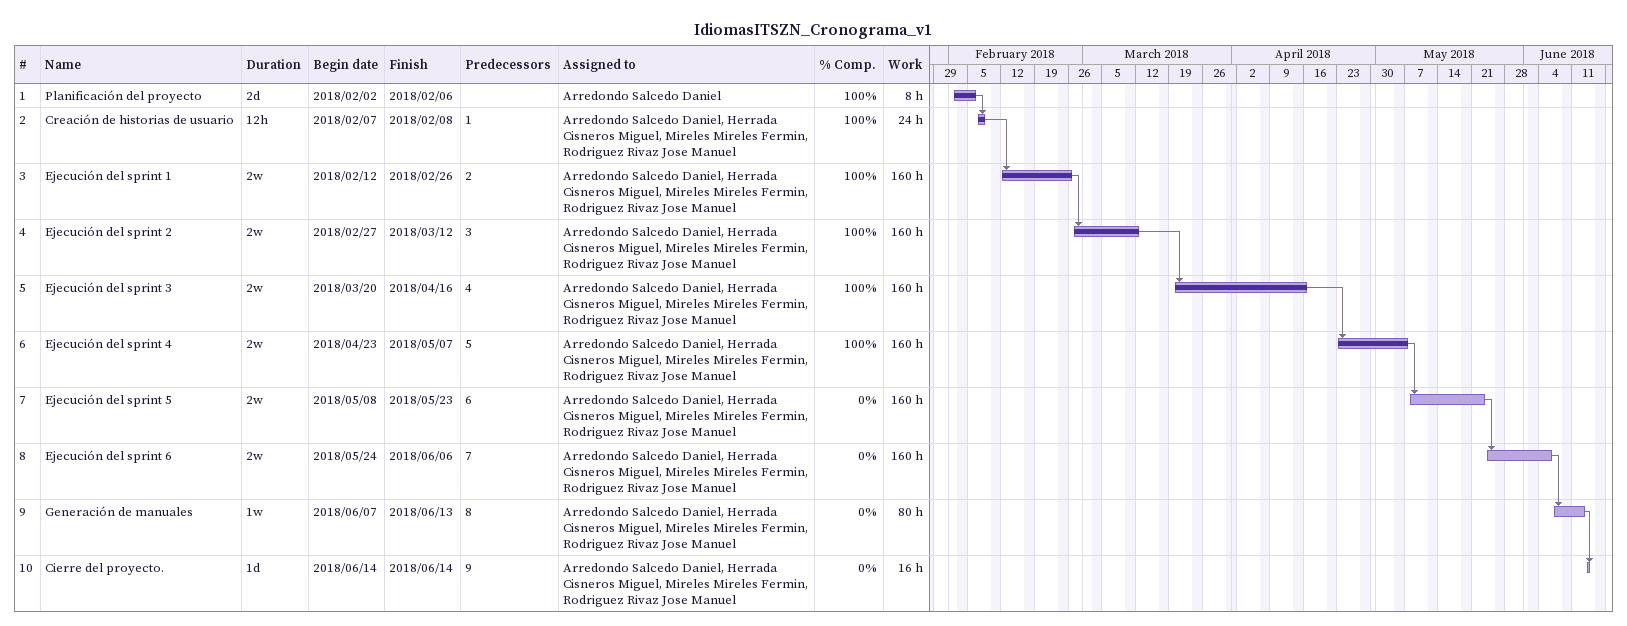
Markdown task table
IdiomasITSZN_Cronograma_v1

| ID | Task | Duration | Start | Finish | Predecessors | Resources | % complete | Work (h) |
|---|---|---|---|---|---|---|---|---|
| 1 | Planificación del proyecto | 2d | 2018-02-02 | 2018-02-06 |  | Arredondo Salcedo Daniel | 100 | 8 |
| 2 | Creación de historias de usuario | 12h | 2018-02-07 | 2018-02-08 | 1 | Arredondo Salcedo Daniel, Herrada Cisneros Miguel, Mireles Mireles Fermin, Rodriguez Rivaz Jose Manuel | 100 | 24 |
| 3 | Ejecución del sprint 1 | 2w | 2018-02-12 | 2018-02-26 | 2 | Arredondo Salcedo Daniel, Herrada Cisneros Miguel, Mireles Mireles Fermin, Rodriguez Rivaz Jose Manuel | 100 | 160 |
| 4 | Ejecución del sprint 2 | 2w | 2018-02-27 | 2018-03-12 | 3 | Arredondo Salcedo Daniel, Herrada Cisneros Miguel, Mireles Mireles Fermin, Rodriguez Rivaz Jose Manuel | 100 | 160 |
| 5 | Ejecución del sprint 3 | 2w | 2018-03-20 | 2018-04-16 | 4 | Arredondo Salcedo Daniel, Herrada Cisneros Miguel, Mireles Mireles Fermin, Rodriguez Rivaz Jose Manuel | 100 | 160 |
| 6 | Ejecución del sprint 4 | 2w | 2018-04-23 | 2018-05-07 | 5 | Arredondo Salcedo Daniel, Herrada Cisneros Miguel, Mireles Mireles Fermin, Rodriguez Rivaz Jose Manuel | 100 | 160 |
| 7 | Ejecución del sprint 5 | 2w | 2018-05-08 | 2018-05-23 | 6 | Arredondo Salcedo Daniel, Herrada Cisneros Miguel, Mireles Mireles Fermin, Rodriguez Rivaz Jose Manuel | 0 | 160 |
| 8 | Ejecución del sprint 6 | 2w | 2018-05-24 | 2018-06-06 | 7 | Arredondo Salcedo Daniel, Herrada Cisneros Miguel, Mireles Mireles Fermin, Rodriguez Rivaz Jose Manuel | 0 | 160 |
| 9 | Generación de manuales | 1w | 2018-06-07 | 2018-06-13 | 8 | Arredondo Salcedo Daniel, Herrada Cisneros Miguel, Mireles Mireles Fermin, Rodriguez Rivaz Jose Manuel | 0 | 80 |
| 10 | Cierre del proyecto. | 1d | 2018-06-14 | 2018-06-14 | 9 | Arredondo Salcedo Daniel, Herrada Cisneros Miguel, Mireles Mireles Fermin, Rodriguez Rivaz Jose Manuel | 0 | 16 |
